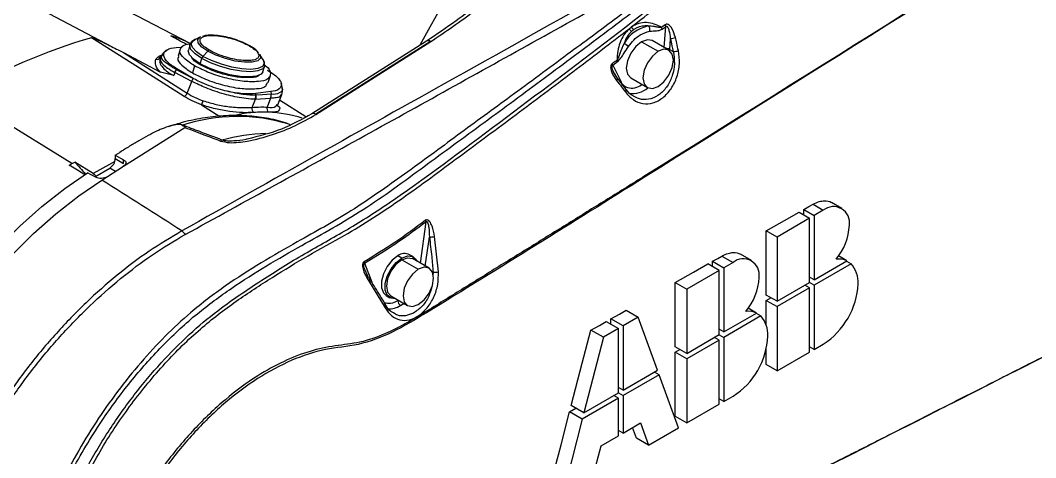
# Model space of a CAD drawing. Header units: millimetres. Extents: x 126 to 938, y 244 to 707.
# Drawn here: x 340.7 to 347.18, y 598.79 to 601.58 of the extents above; entities that cross this region are included whole.
import ezdxf

# ---------------------------------------------------------------- set-up
doc = ezdxf.new("R2010")
doc.units = ezdxf.units.MM

msp = doc.modelspace()

# ---------------------------------------------------------------- linework, layer by layer
at = {"color": 7, "linetype": 'Continuous', "lineweight": 25}
for p, q in [((343.2493, 601.4198), (343.7643, 602.3549)), ((340.0933, 602.0359), (341.2787, 601.4094)), ((341.7804, 601.4287), (340.6929, 601.9959)), ((344.5821, 601.5237), (344.5968, 601.535)), ((344.6302, 601.5284), (344.612, 601.5179)), ((344.7921, 601.521), (344.8161, 601.5385)), ((344.8048, 601.4044), (344.8161, 601.5385)), ((341.6569, 601.4783), (341.6652, 601.473)), ((341.8469, 601.4713), (341.809, 601.4532)), ((344.8447, 601.4613), (344.8389, 601.3921)), ((341.6899, 601.403), (341.729, 601.4068)), ((341.7161, 601.3932), (341.7028, 601.3477)), ((341.7789, 601.421), (341.7691, 601.3876)), ((341.7782, 601.4179), (341.7789, 601.421)), ((343.2891, 601.445), (342.5563, 600.9803)), ((343.3141, 601.4426), (342.5813, 600.9778)), ((342.5831, 600.9767), (343.3159, 601.4415)), ((344.6613, 601.4407), (344.7674, 601.3795)), ((344.8361, 601.3863), (344.73, 601.4476)), ((344.8382, 601.385), (344.8389, 601.3921)), ((344.8389, 601.3921), (344.8636, 601.3783)), ((341.3538, 601.371), (341.7613, 601.112)), ((341.5886, 601.3372), (341.5869, 601.3266)), ((341.5879, 601.3391), (341.5873, 601.3377)), ((341.6045, 601.3638), (341.5879, 601.339)), ((341.6129, 601.3608), (341.5894, 601.3421)), ((341.6297, 601.3881), (341.6054, 601.3646)), ((341.6078, 601.3604), (341.6098, 601.3638)), ((341.8445, 601.3005), (341.8542, 601.3339)), ((341.8925, 601.3799), (341.8618, 601.3472)), ((342.246, 601.326), (342.2237, 601.3616)), ((341.6921, 601.2623), (341.6919, 601.2624)), ((341.6921, 601.2623), (341.6958, 601.2679)), ((341.8002, 601.2063), (341.6921, 601.2623)), ((341.8002, 601.2063), (341.6958, 601.2679)), ((341.8074, 601.2876), (341.7942, 601.2421)), ((342.2444, 601.2493), (342.2541, 601.2827)), ((342.2546, 601.2847), (342.2541, 601.2827)), ((344.477, 601.2908), (344.5082, 601.3136)), ((344.477, 601.2908), (344.5302, 601.1848)), ((341.6751, 601.2244), (341.5912, 601.2472)), ((341.6829, 601.2444), (341.6751, 601.2244)), ((341.7909, 601.1879), (341.683, 601.2443)), ((342.2789, 601.18), (342.2922, 601.2255)), ((344.5079, 601.2085), (344.4847, 601.2448)), ((344.5926, 601.2094), (344.6986, 601.1482)), ((341.7613, 601.112), (341.7909, 601.1879)), ((342.3685, 601.142), (342.3618, 601.174)), ((344.5253, 601.1639), (344.5255, 601.1634)), ((344.5302, 601.1848), (344.528, 601.1821)), ((341.0257, 600.6634), (340.3116, 601.1045)), ((342.1761, 601.0219), (342.1965, 601.0744)), ((342.1965, 601.0744), (342.1971, 601.0745)), ((342.1971, 601.0745), (342.2938, 601.0803)), ((342.2955, 601.1224), (342.1989, 601.1101)), ((342.1999, 601.0995), (342.1989, 601.1101)), ((342.2938, 601.0803), (342.272, 601.0242)), ((342.2955, 601.1224), (342.2972, 601.1054)), ((342.3396, 601.0382), (342.3651, 601.1039)), ((342.5192, 600.9618), (342.3514, 601.0685)), ((341.8516, 601.039), (341.97, 600.9648)), ((342.3378, 601.0358), (342.3397, 601.0385)), ((341.3554, 600.6468), (341.7453, 600.8941)), ((341.3024, 600.7167), (341.3315, 600.7352)), ((341.3024, 600.7167), (341.3554, 600.6882)), ((341.3024, 600.7167), (341.3024, 600.6957)), ((341.3024, 600.6957), (341.3554, 600.6651)), ((341.3554, 600.6651), (341.3554, 600.6882)), ((341.1614, 600.6007), (341.0435, 600.6735)), ((341.1721, 600.5797), (341.267, 600.6345)), ((341.2163, 600.5586), (341.3554, 600.6468)), ((341.3031, 600.6137), (341.267, 600.6345)), ((345.6963, 600.336), (345.6963, 600.3701)), ((345.6963, 600.3701), (345.7625, 600.3319)), ((345.7559, 600.404), (345.8216, 600.366)), ((345.8216, 600.366), (345.7625, 600.3319)), ((345.9391, 600.3777), (345.8733, 600.4157)), ((343.2852, 600.293), (343.2482, 600.0291)), ((345.7329, 600.3149), (345.526, 600.1954)), ((345.6665, 600.3532), (345.7329, 600.3149)), ((345.7329, 599.9053), (345.7329, 600.3149)), ((345.7625, 600.3319), (345.7625, 599.9223)), ((345.4578, 599.8252), (345.4578, 600.2348)), ((345.526, 600.1954), (345.4578, 600.2348)), ((343.2811, 600.01), (343.3071, 600.1951)), ((343.3646, 599.9736), (343.3401, 600.199)), ((345.526, 600.1954), (345.526, 599.7858)), ((343.1303, 600.0609), (343.1055, 600.0751)), ((343.1303, 600.0506), (343.2363, 599.9894)), ((343.2052, 600.0683), (343.1805, 600.0826)), ((343.3051, 599.9962), (343.199, 600.0575)), ((345.1148, 600.0062), (345.1148, 600.0403)), ((345.1148, 600.0403), (345.1861, 599.9992)), ((345.1745, 600.0741), (345.2452, 600.0333)), ((345.2452, 600.0333), (345.1861, 599.9992)), ((345.3628, 600.045), (345.292, 600.0858)), ((345.7625, 599.9223), (345.9723, 600.0435)), ((345.9723, 600.0435), (345.9188, 600.0744)), ((345.9694, 600.0418), (345.9989, 600.0247)), ((342.8925, 600.028), (342.9392, 599.9068)), ((342.9189, 599.9354), (342.8965, 599.9838)), ((343.3308, 599.9716), (343.3246, 599.9752)), ((343.3308, 599.9716), (343.3299, 599.9522)), ((345.1565, 599.9821), (344.9496, 599.8627)), ((345.1565, 599.9821), (345.085, 600.0234)), ((345.1565, 599.5726), (345.1565, 599.9821)), ((345.1861, 599.9992), (345.1861, 599.5896)), ((345.9989, 600.0247), (345.7625, 599.8882)), ((342.9189, 599.917), (343.0254, 599.7431)), ((344.8761, 599.4956), (344.8761, 599.9052)), ((344.8761, 599.9052), (344.9496, 599.8627)), ((345.526, 599.7858), (345.7329, 599.9053)), ((345.7625, 599.9223), (345.7329, 599.9394)), ((345.7625, 599.8882), (345.7329, 599.9053)), ((344.9496, 599.8627), (344.9496, 599.4531)), ((345.7329, 599.8711), (345.526, 599.7517)), ((345.7329, 599.8711), (345.7033, 599.8882)), ((345.7329, 599.4616), (345.7329, 599.8711)), ((345.7625, 599.8882), (345.7625, 599.4786)), ((343.0305, 599.8228), (343.0553, 599.8085)), ((343.0615, 599.8193), (343.1676, 599.7581)), ((343.1232, 599.7587), (343.1435, 599.772)), ((345.526, 599.7858), (345.4578, 599.8252)), ((345.4578, 599.7911), (345.4876, 599.808)), ((345.4578, 599.6312), (345.4578, 599.7911)), ((345.4578, 599.7911), (345.526, 599.7517)), ((344.5625, 599.7278), (344.6393, 599.6835)), ((345.1861, 599.5896), (345.3959, 599.7107)), ((345.3959, 599.7107), (345.3424, 599.7416)), ((345.393, 599.7091), (345.4226, 599.692)), ((345.526, 599.7517), (345.526, 599.3421)), ((344.4356, 599.6561), (344.5137, 599.611)), ((344.4654, 599.6388), (344.4654, 599.673)), ((344.5432, 599.6281), (344.4654, 599.673)), ((344.6393, 599.6835), (344.5432, 599.6281)), ((344.7634, 599.3456), (344.6393, 599.6835)), ((345.4226, 599.692), (345.1861, 599.5555)), ((344.4176, 599.5556), (344.3385, 599.6013)), ((344.5137, 599.611), (344.4176, 599.5556)), ((344.5137, 599.2014), (344.5137, 599.611)), ((344.5432, 599.6281), (344.5432, 599.2185)), ((345.1861, 599.5896), (345.1565, 599.6067)), ((344.4176, 599.5556), (344.2935, 599.0743)), ((344.9496, 599.4531), (345.1565, 599.5726)), ((345.1565, 599.5384), (344.9496, 599.419)), ((345.1565, 599.5384), (345.127, 599.5555)), ((345.1565, 599.5725), (345.1861, 599.5555)), ((345.1565, 599.1288), (345.1565, 599.5384)), ((345.1861, 599.5555), (345.1861, 599.1459)), ((345.7625, 599.4786), (345.8216, 599.5128)), ((344.9496, 599.4531), (344.8761, 599.4956)), ((344.8761, 599.4614), (344.9059, 599.4783)), ((344.8761, 599.0519), (344.8761, 599.4614)), ((344.9496, 599.419), (344.8761, 599.4614)), ((345.4578, 599.3815), (345.4578, 599.4863)), ((345.526, 599.3421), (345.7329, 599.4616)), ((345.7625, 599.4786), (345.7329, 599.4957)), ((344.9496, 599.419), (344.9496, 599.0094)), ((344.5432, 599.2185), (344.7634, 599.3456)), ((344.7738, 599.3175), (344.5432, 599.1844)), ((344.7738, 599.3175), (344.7442, 599.3345)), ((344.8979, 598.9795), (344.7738, 599.3175)), ((345.526, 599.3421), (345.4578, 599.3815)), ((344.2935, 599.0743), (344.5137, 599.2014)), ((344.5432, 599.2185), (344.5137, 599.2356)), ((344.5137, 599.2014), (344.5432, 599.1844)), ((344.5137, 599.1673), (344.2831, 599.0342)), ((344.5137, 599.1673), (344.4841, 599.1844)), ((344.5137, 598.9284), (344.5137, 599.1673)), ((344.5432, 599.1844), (344.5432, 598.9454)), ((344.9496, 599.0094), (345.1565, 599.1288)), ((345.1861, 599.1459), (345.1565, 599.163)), ((345.1861, 599.1459), (345.2452, 599.18)), ((344.2025, 599.0808), (344.2428, 599.1036)), ((344.2831, 599.0342), (344.2025, 599.0808)), ((344.2935, 599.0743), (344.2129, 599.1208)), ((344.2831, 599.0342), (344.159, 598.553)), ((344.5432, 598.9454), (344.6541, 599.0094)), ((344.6541, 599.0094), (344.7058, 598.8686)), ((344.8761, 599.0519), (344.9496, 599.0094)), ((344.4028, 598.8644), (344.5137, 598.9284)), ((344.5432, 598.9454), (344.5137, 598.9625)), ((344.6297, 598.9125), (344.6045, 598.9808)), ((344.7058, 598.8686), (344.8979, 598.9795)), ((344.3511, 598.6639), (344.4028, 598.8644)), ((344.7058, 598.8686), (344.6297, 598.9125))]:
    msp.add_line(p, q, dxfattribs=at)
at = {"color": 7, "linetype": 'Continuous', "lineweight": 25, "flags": 128}
for points in [[(344.8128, 601.5489), (344.7993, 601.539), (344.7888, 601.5313)], [(341.741, 601.0914), (341.4108, 601.3012), (341.1514, 601.4661)], [(341.8925, 601.3799), (341.8536, 601.4069), (341.8319, 601.4328), (341.8296, 601.4549), (341.8467, 601.4712), (341.8469, 601.4713)], [(341.8542, 601.3339), (341.8115, 601.3631), (341.7854, 601.3914), (341.778, 601.4164), (341.7782, 601.4179)], [(341.8618, 601.3472), (341.8201, 601.3757), (341.7946, 601.4033), (341.7874, 601.4278), (341.799, 601.4472), (341.809, 601.4532)], [(344.6613, 601.4407), (344.6241, 601.4107), (344.5925, 601.3682), (344.5715, 601.3196), (344.5641, 601.2723), (344.5715, 601.2336), (344.5925, 601.2094), (344.5926, 601.2094)], [(344.73, 601.4476), (344.6985, 601.4537), (344.6613, 601.4407)], [(344.7674, 601.155), (344.8046, 601.185), (344.8361, 601.2275), (344.8572, 601.2761), (344.8646, 601.3234), (344.8572, 601.3621), (344.8361, 601.3863), (344.8046, 601.3924), (344.7674, 601.3795)], [(341.3538, 601.371), (341.4868, 601.3017), (341.5912, 601.2472)], [(341.8445, 601.3005), (341.8018, 601.3297), (341.7756, 601.3579), (341.7682, 601.383), (341.7691, 601.3876)], [(342.2541, 601.2827), (342.2431, 601.2674), (342.2128, 601.2544), (342.1666, 601.2493), (342.1083, 601.2525), (342.0425, 601.2637), (341.9746, 601.2821), (341.9101, 601.3061), (341.8542, 601.3339)], [(342.246, 601.326), (342.2531, 601.3017), (342.2415, 601.2823), (342.2119, 601.2696), (342.1668, 601.2646), (342.1099, 601.2677), (342.0456, 601.2787), (341.9793, 601.2966), (341.9164, 601.3201), (341.8618, 601.3472)], [(342.2237, 601.3616), (342.2262, 601.3573), (342.2285, 601.3351), (342.2114, 601.3188), (342.1764, 601.31), (342.127, 601.3094), (342.068, 601.3173), (342.0051, 601.3328), (341.9447, 601.3543), (341.8925, 601.3799)], [(344.7674, 601.3795), (344.7302, 601.3495), (344.6986, 601.3069), (344.6775, 601.2583), (344.6701, 601.2111), (344.6775, 601.1724), (344.6986, 601.1482), (344.7302, 601.142), (344.7674, 601.155)], [(341.8484, 601.2921), (341.8472, 601.2921), (341.8461, 601.2925), (341.8452, 601.2932), (341.8446, 601.2942), (341.8441, 601.2955), (341.844, 601.297), (341.8441, 601.2987), (341.8445, 601.3005)], [(342.2444, 601.2493), (342.2334, 601.234), (342.2031, 601.221), (342.1569, 601.2159), (342.0986, 601.2191), (342.0328, 601.2303), (341.9649, 601.2487), (341.9004, 601.2727), (341.8445, 601.3005)], [(342.2963, 601.1053), (342.2423, 601.1021), (342.1999, 601.0995)], [(341.1075, 600.5917), (341.0601, 600.621), (341.0083, 600.653)], [(341.2989, 600.676), (341.266, 600.6586), (341.1614, 600.6007)], [(341.3532, 600.6495), (341.3527, 600.6479), (341.3516, 600.6444)], [(339.4885, 597.942), (339.4952, 597.9941), (339.5263, 598.178), (339.5693, 598.3652), (339.6241, 598.5544), (339.6902, 598.7443), (339.767, 598.9334), (339.8542, 599.1205), (339.9511, 599.3042), (340.0569, 599.4832), (340.1709, 599.6562), (340.2924, 599.8221), (340.4204, 599.9795), (340.554, 600.1275), (340.6924, 600.2649), (340.8344, 600.3908), (340.9792, 600.5043), (341.1256, 600.6046)], [(339.5556, 597.6316), (339.5617, 597.7632), (339.5807, 597.9429), (339.6119, 598.1272), (339.6551, 598.3149), (339.7101, 598.5045), (339.7763, 598.6947), (339.8534, 598.8842), (339.9409, 599.0717), (340.038, 599.2557), (340.1441, 599.435), (340.2584, 599.6084), (340.3802, 599.7745), (340.5085, 599.9322), (340.6425, 600.0804), (340.7812, 600.218), (340.9235, 600.344), (341.0686, 600.4577), (341.2153, 600.558)], [(341.1786, 600.5761), (341.1489, 600.5921), (341.1256, 600.6046)], [(345.6963, 600.3701), (345.7297, 600.3891), (345.7559, 600.404)], [(345.4578, 600.2348), (345.5747, 600.3011), (345.6665, 600.3532)], [(343.1055, 600.0751), (343.0692, 600.0468), (343.0373, 600.0071), (343.0136, 599.9609), (343.0011, 599.9136), (343.0011, 599.8711), (343.0136, 599.8384), (343.0305, 599.8228)], [(343.0917, 599.802), (343.0621, 599.8052), (343.0384, 599.8241), (343.0258, 599.8568), (343.0258, 599.8993), (343.0384, 599.9466), (343.0621, 599.9928), (343.094, 600.0325), (343.1303, 600.0609)], [(343.1303, 600.0506), (343.093, 600.0206), (343.0615, 599.9781), (343.0404, 599.9295), (343.033, 599.8822), (343.0404, 599.8436), (343.0615, 599.8193), (343.0615, 599.8193)], [(343.1303, 600.0609), (343.1665, 600.0744), (343.1984, 600.0716), (343.2221, 600.0526), (343.229, 600.0401)], [(343.1303, 600.0506), (343.1675, 600.0636), (343.199, 600.0575)], [(345.1148, 600.0403), (345.1483, 600.0593), (345.1745, 600.0741)], [(343.2363, 599.9894), (343.1991, 599.9594), (343.1676, 599.9168), (343.1465, 599.8683), (343.1391, 599.821), (343.1465, 599.7823), (343.1676, 599.7581), (343.1991, 599.7519), (343.2363, 599.7649)], [(343.2363, 599.7649), (343.2735, 599.7949), (343.3051, 599.8374), (343.3261, 599.886), (343.3335, 599.9333), (343.3261, 599.972), (343.3051, 599.9962), (343.2735, 600.0023), (343.2363, 599.9894)], [(344.8761, 599.9052), (344.9931, 599.9714), (345.085, 600.0234)], [(342.9189, 599.9354), (342.9212, 599.9344), (342.923, 599.9329), (342.924, 599.931), (342.9244, 599.9286), (342.924, 599.926), (342.9229, 599.9231), (342.9212, 599.9201), (342.9189, 599.917)], [(343.0301, 599.7595), (343.0306, 599.7582), (343.0307, 599.7581)], [(344.4654, 599.673), (344.5198, 599.7037), (344.5625, 599.7278)], [(344.3385, 599.6013), (344.3928, 599.632), (344.4356, 599.6561)], [(344.2129, 599.1208), (344.2832, 599.3899), (344.3385, 599.6013)], [(344.0769, 598.6004), (344.1472, 598.8694), (344.2025, 599.0808)]]:
    msp.add_lwpolyline(points, dxfattribs=at)
at = {"color": 7, "linetype": 'Continuous', "lineweight": 25}
for centre, radius, start, end in [((344.7569, 601.3056), 0.2417, 102.93448, 149.14171), ((344.6225, 601.5489), 0.0476, 212.01726, 240.23772), ((344.6364, 601.5548), 0.0443, 206.49727, 236.52997), ((344.6853, 601.5173), 0.0296, 342.54406, 53.78109), ((344.7591, 601.5162), 0.0333, 8.32555, 27.03344), ((344.7831, 601.5337), 0.0333, 8.31994, 27.06081), ((342.1679, 597.9494), 3.6607, 106.1219, 120.47067), ((341.4659, 600.8249), 0.6807, 62.49069, 73.70871), ((344.8425, 601.5504), 0.0891, 271.43673, 292.81954), ((342.159, 601.4073), 0.00724, 23.23845, 98.48909), ((343.2996, 601.4234), 0.0241, 52.93578, 115.88819), ((343.2872, 601.396), 0.0538, 57.68361, 59.91339), ((344.4633, 601.2813), 0.1715, 48.30366, 59.85976), ((344.8193, 601.3541), 0.0428, 62.66723, 91.95486), ((341.5677, 601.351), 0.0235, 254.03129, 337.77514), ((341.8865, 601.3243), 0.0336, 137.12719, 163.43771), ((341.9068, 601.3678), 0.0187, 100.85605, 140.02055), ((344.8664, 601.4565), 0.0782, 267.99192, 292.55995), ((341.7628, 601.2154), 0.085, 146.44302, 160.03595), ((344.4441, 601.2861), 0.0332, 8.2622, 26.82255), ((344.4755, 601.3089), 0.0331, 8.22173, 26.88536), ((344.4921, 601.2056), 0.0157, 310.53114, 17.0009), ((344.5466, 601.1331), 0.0171, 312.3575, 12.10035), ((344.6067, 601.2535), 0.1423, 260.43522, 311.49612), ((341.7281, 601.1245), 0.0355, 291.30759, 339.40869), ((342.1364, 601.094), 0.0632, 342.00135, 5.04137), ((342.2334, 601.099), 0.0633, 342.7347, 5.68754), ((341.7948, 601.0817), 0.0711, 323.08897, 345.43719), ((342.2039, 601.0125), 0.0293, 161.48251, 232.7349), ((342.298, 601.0137), 0.028, 158.01235, 232.25924), ((342.081, 599.83), 1.1338, 73.01926, 107.96289), ((342.2476, 600.1535), 0.8376, 72.74592, 103.14807), ((342.2549, 600.1094), 0.8825, 88.31692, 94.47254), ((342.5668, 600.9587), 0.024, 52.79557, 116.52502), ((342.5539, 600.9305), 0.0547, 57.72299, 59.91624), ((341.9997, 600.7841), 0.034, 118.9336, 137.30096), ((342.3166, 599.5121), 1.3438, 92.24772, 104.36476), ((341.2256, 600.6992), 0.0768, 302.60805, 357.3915), ((342.2068, 601.6552), 1.5221, 220.16219, 224.06702), ((319.9455, 566.3273), 40.3007, 57.28255, 58.14453), ((345.8865, 600.2865), 0.1027, 350.78591, 129.20275), ((343.2539, 600.2886), 0.0317, 7.85428, 24.55921), ((345.6267, 600.2868), 0.3615, 319.87865, 357.33854), ((343.3132, 600.2848), 0.0899, 266.09321, 287.4236), ((342.8614, 600.0277), 0.0311, 0.61888, 18.61149), ((343.149, 600.0185), 0.0714, 63.814, 127.49727), ((345.3101, 599.9537), 0.1027, 350.78714, 129.20152), ((345.9204, 599.9333), 0.1218, 64.77773, 98.12995), ((343.3435, 600.0429), 0.0724, 259.94107, 286.96609), ((345.8689, 599.908), 0.1747, 356.30022, 41.9115), ((345.0504, 599.9541), 0.3615, 319.87721, 357.33998), ((345.5619, 599.9186), 0.4818, 302.60654, 357.39379), ((343.1439, 599.7911), 0.0384, 182.60818, 237.39227), ((343.0138, 599.7556), 0.0171, 313.06105, 8.26424), ((343.0503, 599.8719), 0.1346, 266.89396, 302.78697), ((345.344, 599.6004), 0.1219, 64.79498, 98.11269), ((345.2925, 599.5753), 0.1748, 356.30002, 41.90886), ((344.9856, 599.5859), 0.4818, 302.6063, 357.39359)]:
    msp.add_arc(centre, radius, start, end, dxfattribs=at)
for points, knots in [([(347.9791, 602.6463), (346.8813, 601.9574), (345.7051, 601.2191), (344.4461, 600.4381), (344.2096, 600.2915), (343.973, 600.145), (343.7363, 599.9985), (343.4991, 599.8527), (343.2663, 599.7064), (343.0583, 599.5867), (342.8685, 599.5194), (342.7036, 599.5039), (342.5396, 599.4696), (342.3732, 599.4039), (342.1906, 599.3023), (341.9965, 599.1584), (341.8001, 598.9699), (341.6166, 598.7526), (341.5134, 598.5904), (341.4612, 598.5083)], [0, 0, 0, 0, 0.498608, 0.534283, 0.569965, 0.605654, 0.64135, 0.677054, 0.712772, 0.747153, 0.769195, 0.78955, 0.810673, 0.833452, 0.858066, 0.890911, 0.926086, 0.962595, 1, 1, 1, 1]), ([(347.9792, 602.6435), (346.8799, 601.9545), (345.3177, 600.9753), (343.684, 599.9524), (343.0794, 599.5852), (342.8604, 599.5018), (342.6375, 599.485), (342.4193, 599.4122), (342.2055, 599.2962), (341.9985, 599.1407), (341.805, 598.9529), (341.6244, 598.7371), (341.523, 598.5762), (341.4717, 598.4949)], [0, 0, 0, 0, 0.499417, 0.709662, 0.74202, 0.77164, 0.798727, 0.827516, 0.859408, 0.892006, 0.926865, 0.963017, 1, 1, 1, 1]), ([(345.6568, 602.4314), (344.9231, 602.0215), (343.9011, 601.4506), (342.5906, 600.7195), (342.0154, 600.3959), (341.7279, 600.2341)], [0, 0, 0, 0, 0.560114, 0.78017, 1, 1, 1, 1]), ([(343.3159, 601.4415), (343.4105, 601.5052), (343.5942, 601.629), (343.8351, 601.846), (344.041, 602.0756), (344.1398, 602.2493), (344.1879, 602.3338)], [0, 0, 0, 0, 0.270697, 0.526142, 0.769352, 1, 1, 1, 1]), ([(344.0971, 602.2308), (344.0715, 602.1895), (344.0247, 602.114), (343.9518, 602.0184), (343.8867, 601.9413), (343.8183, 601.8678), (343.7329, 601.7835), (343.618, 601.6818), (343.469, 601.564), (343.3531, 601.4873), (343.2896, 601.4453)], [0, 0, 0, 0, 0.128096, 0.234401, 0.316782, 0.394423, 0.499256, 0.633351, 0.799117, 1, 1, 1, 1]), ([(345.1844, 602.1114), (345.0775, 602.029), (344.8527, 601.8558), (344.5199, 601.6053), (344.1745, 601.3484), (343.8346, 601.0978), (343.4874, 600.8442), (343.1502, 600.5966), (342.8157, 600.3586), (342.5013, 600.1862), (342.2311, 600.032), (342.0015, 599.8843), (341.7955, 599.7286), (341.617, 599.562), (341.4614, 599.394), (341.3139, 599.211), (341.177, 599.0153), (341.052, 598.8098), (340.9408, 598.5971), (340.8447, 598.3801), (340.7648, 598.161), (340.7017, 597.9424), (340.6568, 597.727), (340.6301, 597.5175), (340.6226, 597.3167), (340.6336, 597.1271), (340.6634, 596.9508), (340.7114, 596.7894), (340.7777, 596.645), (340.8611, 596.5196), (340.961, 596.4151), (341.0759, 596.3329), (341.2044, 596.2746), (341.3451, 596.2402), (341.4958, 596.2324), (341.623, 596.2422), (341.6974, 596.262), (341.7204, 596.2681)], [0, 0, 0, 0, 0.04659, 0.097949, 0.143742, 0.195198, 0.243679, 0.29212, 0.339654, 0.385153, 0.415758, 0.447037, 0.479331, 0.504731, 0.531198, 0.558287, 0.585816, 0.613557, 0.641265, 0.668577, 0.695441, 0.721679, 0.747031, 0.771324, 0.794484, 0.816266, 0.836769, 0.856069, 0.874217, 0.891392, 0.907837, 0.923838, 0.939837, 0.956275, 0.973477, 0.991785, 1, 1, 1, 1]), ([(341.7479, 600.2113), (342.1303, 600.4211), (342.8953, 600.8408), (344.0391, 601.4773), (344.8027, 601.9), (345.1844, 602.1114)], [0, 0, 0, 0, 0.333204, 0.666683, 1, 1, 1, 1]), ([(341.1101, 596.3883), (341.0741, 596.4067), (340.9715, 596.4591), (340.8413, 596.6119), (340.7287, 596.8293), (340.6636, 597.0918), (340.6454, 597.3868), (340.6746, 597.7079), (340.7498, 598.0438), (340.8689, 598.3855), (341.0274, 598.721), (341.2107, 599.0237), (341.4067, 599.2876), (341.6069, 599.5114), (341.8182, 599.7071), (342.0416, 599.8695), (342.2655, 600.0128), (342.5485, 600.174), (342.8952, 600.3654), (343.2716, 600.6448), (343.6564, 600.9251), (344.041, 601.209), (344.4255, 601.4954), (344.8099, 601.7854), (345.0642, 601.9825), (345.1917, 602.0813)], [0, 0, 0, 0, 0.015151, 0.043239, 0.07368, 0.107159, 0.144381, 0.184781, 0.228419, 0.27393, 0.321059, 0.368177, 0.407242, 0.444936, 0.481352, 0.515661, 0.549011, 0.581618, 0.638568, 0.69824, 0.75821, 0.818307, 0.878586, 0.939125, 1, 1, 1, 1]), ([(341.0154, 598.5139), (341.0558, 598.5966), (341.1366, 598.7619), (341.2816, 598.9955), (341.4404, 599.216), (341.6119, 599.4162), (341.7907, 599.5933), (342.0029, 599.766), (342.2498, 599.9295), (342.5236, 600.0998), (342.806, 600.2517), (343.2352, 600.5334), (343.7983, 600.9622), (344.521, 601.497), (344.9871, 601.875), (345.2205, 602.0642)], [0, 0, 0, 0, 0.0495683, 0.0990965, 0.1478825, 0.1958557, 0.2409606, 0.2832985, 0.3430113, 0.4003575, 0.456974, 0.5156638, 0.6766964, 0.8381689, 1, 1, 1, 1]), ([(344.5968, 601.535), (344.7045, 601.6192), (344.9201, 601.7875), (345.1307, 601.962), (345.2361, 602.0493)], [0, 0, 0, 0, 0.49969, 1, 1, 1, 1]), ([(341.0519, 598.5416), (341.1045, 598.6446), (341.209, 598.8492), (341.4014, 599.1324), (341.6117, 599.3881), (341.8355, 599.6082), (342.0687, 599.7864), (342.3018, 599.9371), (342.5307, 600.0778), (342.8161, 600.2295), (343.1388, 600.44), (343.497, 600.7082), (343.8612, 600.976), (344.2232, 601.2475), (344.4624, 601.4316), (344.5821, 601.5237)], [0, 0, 0, 0, 0.073992, 0.147107, 0.218885, 0.285824, 0.347749, 0.406593, 0.463601, 0.519844, 0.613616, 0.710058, 0.806595, 0.903232, 1, 1, 1, 1]), ([(344.5821, 601.5237), (344.57, 601.5111), (344.5452, 601.4852), (344.5223, 601.4351), (344.5079, 601.3807), (344.506, 601.3429), (344.505, 601.3238)], [0, 0, 0, 0, 0.236995, 0.484729, 0.741116, 1, 1, 1, 1]), ([(344.7888, 601.5313), (344.7737, 601.5395), (344.7439, 601.5559), (344.6933, 601.5648), (344.6417, 601.5601), (344.6118, 601.5435), (344.5968, 601.535)], [0, 0, 0, 0, 0.251797, 0.500033, 0.747627, 1, 1, 1, 1]), ([(344.7028, 601.5412), (344.6898, 601.5414), (344.6648, 601.5419), (344.6415, 601.5328), (344.6302, 601.5284)], [0, 0, 0, 0, 0.518027, 1, 1, 1, 1]), ([(344.7888, 601.5313), (344.7807, 601.5316), (344.7655, 601.5322), (344.7373, 601.5393), (344.7165, 601.5404), (344.7028, 601.5412)], [0, 0, 0, 0, 0.278456, 0.526422, 1, 1, 1, 1]), ([(344.7135, 601.5084), (344.7278, 601.5091), (344.7478, 601.5102), (344.7749, 601.5122), (344.7861, 601.5179), (344.7921, 601.521)], [0, 0, 0, 0, 0.535334, 0.752254, 1, 1, 1, 1]), ([(344.877, 601.4683), (344.8713, 601.4876), (344.8627, 601.5162), (344.8423, 601.5445), (344.8276, 601.5525), (344.8185, 601.5522), (344.8147, 601.55), (344.8128, 601.5489)], [0, 0, 0, 0, 0.523804, 0.771996, 0.887013, 0.942689, 1, 1, 1, 1]), ([(344.8161, 601.5385), (344.8165, 601.5389), (344.8173, 601.5397), (344.8188, 601.5403), (344.8203, 601.5404), (344.8225, 601.5399), (344.8253, 601.5376), (344.8313, 601.529), (344.8396, 601.5032), (344.8426, 601.4785), (344.8447, 601.4613)], [0, 0, 0, 0, 0.019289, 0.036318, 0.052523, 0.069529, 0.111236, 0.168562, 0.419957, 1, 1, 1, 1]), ([(341.1514, 601.4661), (341.1516, 601.4661), (341.1518, 601.4662), (341.1525, 601.4662), (341.1542, 601.466), (341.1623, 601.4639), (341.1753, 601.4585), (341.191, 601.4516), (341.205, 601.4452), (341.2338, 601.4317), (341.2584, 601.4195), (341.2787, 601.4094)], [0, 0, 0, 0, 0.002667, 0.005925, 0.014365, 0.039379, 0.184695, 0.315731, 0.409341, 0.514157, 1, 1, 1, 1]), ([(341.7568, 601.4235), (341.739, 601.4329), (341.7121, 601.4471), (341.6818, 601.4641), (341.6632, 601.4735), (341.6587, 601.477), (341.6563, 601.4782), (341.6567, 601.4784), (341.6568, 601.4784), (341.6569, 601.4783)], [0, 0, 0, 0, 0.521579, 0.782353, 0.955027, 0.990945, 0.996403, 0.997291, 1, 1, 1, 1]), ([(341.8298, 601.4593), (341.8254, 601.4585), (341.8113, 601.4561), (341.7922, 601.4441), (341.778, 601.4271), (341.7787, 601.4172), (341.7788, 601.4156)], [0, 0, 0, 0, 0.1837846, 0.5903632, 0.9358109, 1, 1, 1, 1]), ([(341.9033, 601.3862), (341.892, 601.3934), (341.8704, 601.4071), (341.8465, 601.4293), (341.841, 601.4574), (341.863, 601.4755), (341.8977, 601.4811), (341.9444, 601.481), (341.997, 601.4732), (342.0547, 601.4588), (342.109, 601.44), (342.1436, 601.422), (342.1579, 601.4144)], [0, 0, 0, 0, 0.0943678, 0.1792191, 0.2231177, 0.2735406, 0.3553525, 0.4691975, 0.5993009, 0.7266809, 0.88638, 1, 1, 1, 1]), ([(342.1566, 601.416), (342.1511, 601.4193), (342.1299, 601.432), (342.089, 601.448), (342.0358, 601.4652), (341.982, 601.4772), (341.9316, 601.4827), (341.89, 601.4839), (341.8672, 601.4771), (341.8587, 601.4746)], [0, 0, 0, 0, 0.062434, 0.238746, 0.422884, 0.603819, 0.770467, 0.914581, 1, 1, 1, 1]), ([(344.5988, 601.5076), (344.5883, 601.4965), (344.5667, 601.4738), (344.5552, 601.4446), (344.5494, 601.4296)], [0, 0, 0, 0, 0.487359, 1, 1, 1, 1]), ([(344.5773, 601.4093), (344.5884, 601.4236), (344.61, 601.4516), (344.654, 601.4903), (344.6921, 601.5019), (344.7135, 601.5084)], [0, 0, 0, 0, 0.3153902, 0.6157029, 1, 1, 1, 1]), ([(344.612, 601.5179), (344.6095, 601.5161), (344.6049, 601.5128), (344.6007, 601.5092), (344.5988, 601.5076)], [0, 0, 0, 0, 0.557867, 1, 1, 1, 1]), ([(344.8447, 601.4613), (344.8485, 601.4458), (344.8551, 601.4182), (344.861, 601.3905), (344.8636, 601.3783)], [0, 0, 0, 0, 0.561127, 1, 1, 1, 1]), ([(344.8964, 601.3842), (344.893, 601.3999), (344.8868, 601.428), (344.88, 601.4559), (344.877, 601.4683)], [0, 0, 0, 0, 0.558708, 1, 1, 1, 1]), ([(341.2787, 601.4094), (341.2928, 601.4023), (341.3179, 601.3896), (341.3429, 601.3767), (341.3538, 601.371)], [0, 0, 0, 0, 0.5620333, 1, 1, 1, 1]), ([(341.6958, 601.2679), (341.6754, 601.2808), (341.6462, 601.2994), (341.6188, 601.3308), (341.6059, 601.3608), (341.6355, 601.3989), (341.669, 601.4014), (341.6899, 601.403)], [0, 0, 0, 0, 0.320159, 0.459338, 0.562221, 0.72699, 1, 1, 1, 1]), ([(341.8074, 601.2876), (341.785, 601.3018), (341.7485, 601.3249), (341.7051, 601.3748), (341.7313, 601.4216), (341.7595, 601.4248), (341.7745, 601.4266)], [0, 0, 0, 0, 0.381408, 0.621105, 0.797881, 1, 1, 1, 1]), ([(342.1579, 601.4144), (342.1693, 601.4072), (342.1908, 601.3936), (342.2148, 601.3713), (342.2203, 601.3432), (342.1982, 601.3252), (342.1635, 601.3195), (342.1168, 601.3197), (342.0643, 601.3275), (342.0065, 601.3419), (341.9522, 601.3606), (341.9177, 601.3787), (341.9033, 601.3862)], [0, 0, 0, 0, 0.094369, 0.179229, 0.223114, 0.273537, 0.355352, 0.469196, 0.599296, 0.726677, 0.88638, 1, 1, 1, 1]), ([(342.2171, 601.3694), (342.2157, 601.3715), (342.2071, 601.3846), (342.187, 601.399), (342.1684, 601.4094), (342.1613, 601.4133)], [0, 0, 0, 0, 0.105102, 0.656462, 1, 1, 1, 1]), ([(344.5494, 601.4296), (344.5399, 601.4087), (344.5265, 601.3794), (344.5146, 601.343), (344.5077, 601.3293), (344.505, 601.3238)], [0, 0, 0, 0, 0.598961, 0.840888, 1, 1, 1, 1]), ([(344.5082, 601.3136), (344.5157, 601.3214), (344.5309, 601.3372), (344.5516, 601.3709), (344.5676, 601.3947), (344.5773, 601.4093)], [0, 0, 0, 0, 0.272061, 0.554866, 1, 1, 1, 1]), ([(341.5912, 601.2472), (341.5776, 601.2607), (341.5544, 601.2837), (341.5592, 601.3153), (341.5612, 601.3284)], [0, 0, 0, 0, 0.584892, 1, 1, 1, 1]), ([(341.5612, 601.3284), (341.5697, 601.3383), (341.582, 601.3527), (341.6001, 601.3553), (341.6056, 601.3561)], [0, 0, 0, 0, 0.693134, 1, 1, 1, 1]), ([(341.5869, 601.3266), (341.586, 601.3228), (341.5826, 601.3081), (341.5998, 601.2805), (341.6301, 601.2498), (341.659, 601.2335), (341.6751, 601.2244)], [0, 0, 0, 0, 0.079372, 0.311098, 0.616564, 1, 1, 1, 1]), ([(341.5892, 601.3389), (341.5883, 601.3334), (341.5858, 601.3182), (341.6076, 601.2952), (341.6386, 601.2695), (341.6668, 601.2535), (341.6829, 601.2444)], [0, 0, 0, 0, 0.115276, 0.314893, 0.610817, 1, 1, 1, 1]), ([(341.6919, 601.2624), (341.671, 601.2748), (341.6378, 601.2944), (341.5886, 601.336), (341.6035, 601.3549), (341.6078, 601.3604)], [0, 0, 0, 0, 0.546798, 0.868136, 1, 1, 1, 1]), ([(341.7077, 601.3462), (341.7053, 601.3425), (341.6932, 601.3236), (341.7384, 601.2783), (341.773, 601.2558), (341.7942, 601.2421)], [0, 0, 0, 0, 0.086075, 0.438796, 1, 1, 1, 1]), ([(341.8484, 601.2921), (341.8289, 601.3021), (341.8054, 601.3141), (341.793, 601.3362), (341.7909, 601.34)], [0, 0, 0, 0, 0.829916, 1, 1, 1, 1]), ([(342.2532, 601.2864), (342.2543, 601.2926), (342.257, 601.3075), (342.2481, 601.3251), (342.2398, 601.3337), (342.2374, 601.3361)], [0, 0, 0, 0, 0.339549, 0.815382, 1, 1, 1, 1]), ([(344.5581, 601.1205), (344.5738, 601.1026), (344.604, 601.0682), (344.6685, 601.0417), (344.7375, 601.0467), (344.8014, 601.0821), (344.854, 601.1407), (344.89, 601.2157), (344.9074, 601.2999), (344.9001, 601.3562), (344.8964, 601.3842)], [0, 0, 0, 0, 0.117511, 0.225471, 0.333179, 0.450326, 0.580027, 0.718784, 0.860434, 1, 1, 1, 1]), ([(344.8636, 601.3783), (344.8676, 601.3522), (344.8753, 601.3013), (344.8607, 601.225), (344.8293, 601.1577), (344.782, 601.1046), (344.7243, 601.0732), (344.662, 601.0677), (344.6271, 601.0852), (344.6103, 601.0937)], [0, 0, 0, 0, 0.1642752, 0.3210999, 0.4793458, 0.6258809, 0.7592388, 0.8835288, 1, 1, 1, 1]), ([(341.683, 601.2443), (341.6844, 601.2478), (341.6869, 601.2541), (341.6905, 601.2598), (341.6921, 601.2623)], [0, 0, 0, 0, 0.559036, 1, 1, 1, 1]), ([(342.2537, 601.2923), (342.2582, 601.2893), (342.2766, 601.2766), (342.3032, 601.243), (342.2729, 601.1924), (342.205, 601.1846), (342.1184, 601.1854), (342.0127, 601.206), (341.9056, 601.238), (341.8391, 601.2716), (341.8074, 601.2876)], [0, 0, 0, 0, 0.027788, 0.114665, 0.178731, 0.282633, 0.436581, 0.624356, 0.821085, 1, 1, 1, 1]), ([(342.2191, 601.2282), (342.2186, 601.2273), (342.2106, 601.2123), (342.161, 601.2128), (342.0969, 601.2102), (342.0104, 601.2277), (341.9251, 601.2532), (341.8724, 601.2799), (341.8484, 601.2921)], [0, 0, 0, 0, 0.0077746, 0.130014, 0.3082863, 0.5444422, 0.7923294, 1, 1, 1, 1]), ([(344.4738, 601.301), (344.472, 601.2994), (344.4684, 601.2961), (344.4653, 601.289), (344.464, 601.2813), (344.4642, 601.2656), (344.474, 601.234), (344.4911, 601.2096), (344.5023, 601.1936)], [0, 0, 0, 0, 0.059232, 0.122282, 0.18832, 0.255186, 0.514123, 1, 1, 1, 1]), ([(344.4942, 601.2292), (344.4894, 601.237), (344.4807, 601.2513), (344.474, 601.2691), (344.4725, 601.2803), (344.4727, 601.2845), (344.4736, 601.2872), (344.4744, 601.2888), (344.4756, 601.2901), (344.4765, 601.2906), (344.477, 601.2908)], [0, 0, 0, 0, 0.402903, 0.740653, 0.828586, 0.897935, 0.926685, 0.952464, 0.976361, 1, 1, 1, 1]), ([(344.505, 601.3238), (344.4992, 601.3196), (344.4888, 601.312), (344.4783, 601.3044), (344.4738, 601.301)], [0, 0, 0, 0, 0.559959, 1, 1, 1, 1]), ([(341.683, 601.2443), (341.683, 601.2444), (341.6829, 601.2444), (341.6829, 601.2444), (341.6829, 601.2444)], [0, 0, 0, 0, 0.5572851, 1, 1, 1, 1]), ([(341.7909, 601.1879), (341.7922, 601.1911), (341.7947, 601.1975), (341.7984, 601.2034), (341.8002, 601.2063)], [0, 0, 0, 0, 0.498717, 1, 1, 1, 1]), ([(341.7942, 601.2421), (341.8259, 601.2261), (341.8925, 601.1925), (341.9992, 601.1606), (342.106, 601.1396), (342.1895, 601.1397), (342.2593, 601.1451), (342.2707, 601.1733), (342.2741, 601.1815)], [0, 0, 0, 0, 0.207046, 0.434703, 0.652004, 0.830158, 0.950395, 1, 1, 1, 1]), ([(342.0171, 601.1248), (341.9975, 601.1297), (341.9584, 601.1393), (341.8997, 601.1592), (341.8483, 601.1809), (341.8149, 601.1977), (341.8016, 601.2056), (341.8002, 601.2064)], [0, 0, 0, 0, 0.26008, 0.519198, 0.799283, 0.979691, 1, 1, 1, 1]), ([(342.2724, 601.2594), (342.2937, 601.2464), (342.3236, 601.2281), (342.3521, 601.1968), (342.3675, 601.1693), (342.3466, 601.1287), (342.3149, 601.1248), (342.2955, 601.1224)], [0, 0, 0, 0, 0.338916, 0.47608, 0.585564, 0.746085, 1, 1, 1, 1]), ([(344.5635, 601.136), (344.5553, 601.1469), (344.5369, 601.1712), (344.5182, 601.1953), (344.5079, 601.2085)], [0, 0, 0, 0, 0.449184, 1, 1, 1, 1]), ([(342.1965, 601.0744), (342.1865, 601.0746), (342.1565, 601.075), (342.0899, 601.084), (342.0135, 601.1014), (341.9388, 601.1246), (341.8687, 601.1499), (341.8209, 601.1733), (341.7909, 601.1879)], [0, 0, 0, 0, 0.070609, 0.211938, 0.473704, 0.62382, 0.764351, 1, 1, 1, 1]), ([(342.3679, 601.1432), (342.368, 601.143), (342.3743, 601.1346), (342.3433, 601.1027), (342.3154, 601.1043), (342.2972, 601.1054)], [0, 0, 0, 0, 0.009432, 0.355481, 1, 1, 1, 1]), ([(342.3651, 601.104), (342.367, 601.1103), (342.371, 601.1231), (342.3691, 601.1364), (342.3682, 601.1432)], [0, 0, 0, 0, 0.493541, 1, 1, 1, 1]), ([(344.5023, 601.1936), (344.5129, 601.18), (344.5316, 601.1557), (344.55, 601.1312), (344.5581, 601.1205)], [0, 0, 0, 0, 0.563402, 1, 1, 1, 1]), ([(344.6611, 601.1626), (344.6467, 601.1555), (344.6196, 601.1422), (344.5779, 601.1421), (344.5465, 601.1588), (344.5356, 601.1761), (344.5302, 601.1848)], [0, 0, 0, 0, 0.319254, 0.59731, 0.797427, 1, 1, 1, 1]), ([(344.6103, 601.0937), (344.6094, 601.094), (344.5904, 601.1014), (344.5775, 601.1184), (344.5651, 601.1347)], [0, 0, 0, 0, 0.043267, 1, 1, 1, 1]), ([(341.8516, 601.039), (341.8316, 601.0465), (341.7933, 601.061), (341.7579, 601.0816), (341.741, 601.0914)], [0, 0, 0, 0, 0.522504, 1, 1, 1, 1]), ([(341.7613, 601.112), (341.7768, 601.1029), (341.8095, 601.0838), (341.845, 601.0707), (341.8636, 601.0638)], [0, 0, 0, 0, 0.4744225, 1, 1, 1, 1]), ([(342.1993, 601.0995), (342.1865, 601.0996), (342.1589, 601.0997), (342.1151, 601.1048), (342.0671, 601.1129), (342.0341, 601.1208), (342.0171, 601.1248)], [0, 0, 0, 0, 0.207744, 0.448369, 0.715731, 1, 1, 1, 1]), ([(342.1989, 601.1101), (342.1715, 601.1088), (342.1103, 601.1058), (342.0503, 601.1181), (342.0171, 601.1248)], [0, 0, 0, 0, 0.4474277, 1, 1, 1, 1]), ([(342.1999, 601.0995), (342.2, 601.0952), (342.2004, 601.0867), (342.1982, 601.0785), (342.1971, 601.0745)], [0, 0, 0, 0, 0.505059, 1, 1, 1, 1]), ([(342.1999, 601.0995), (342.1998, 601.0995), (342.1996, 601.0995), (342.1994, 601.0995), (342.1993, 601.0995)], [0, 0, 0, 0, 0.555679, 1, 1, 1, 1]), ([(342.2943, 601.0803), (342.2942, 601.0803), (342.294, 601.0803), (342.2939, 601.0803), (342.2938, 601.0803)], [0, 0, 0, 0, 0.559217, 1, 1, 1, 1]), ([(342.3606, 601.1057), (342.3586, 601.1004), (342.3538, 601.087), (342.3253, 601.0826), (342.3059, 601.0811), (342.2943, 601.0803)], [0, 0, 0, 0, 0.210722, 0.529035, 1, 1, 1, 1]), ([(342.2943, 601.0803), (342.2955, 601.0843), (342.2977, 601.0926), (342.2974, 601.1011), (342.2972, 601.1054)], [0, 0, 0, 0, 0.495129, 1, 1, 1, 1]), ([(342.2972, 601.1054), (342.297, 601.1054), (342.2967, 601.1053), (342.2964, 601.1053), (342.2963, 601.1053)], [0, 0, 0, 0, 0.55985, 1, 1, 1, 1]), ([(342.1861, 600.9892), (342.1626, 600.9885), (342.111, 600.987), (342.0289, 600.9957), (341.9402, 601.0111), (341.8812, 601.0296), (341.8516, 601.039)], [0, 0, 0, 0, 0.207097, 0.455511, 0.726583, 1, 1, 1, 1]), ([(341.8636, 601.0638), (341.8913, 601.0554), (341.9464, 601.0387), (342.0204, 601.0269), (342.0751, 601.0217), (342.1232, 601.0194), (342.1541, 601.0208), (342.1761, 601.0219)], [0, 0, 0, 0, 0.273445, 0.544267, 0.707148, 0.792508, 1, 1, 1, 1]), ([(342.1761, 601.0219), (342.1941, 601.023), (342.2261, 601.025), (342.2581, 601.0244), (342.272, 601.0242)], [0, 0, 0, 0, 0.56475, 1, 1, 1, 1]), ([(342.272, 601.0242), (342.2935, 601.0203), (342.3203, 601.0155), (342.3322, 601.0361), (342.3345, 601.0403)], [0, 0, 0, 0, 0.800222, 1, 1, 1, 1]), ([(342.3344, 601.0369), (342.3429, 601.031), (342.3593, 601.0198), (342.3406, 600.9921), (342.3118, 600.9923), (342.2923, 600.9918), (342.2809, 600.9915)], [0, 0, 0, 0, 0.240673, 0.461942, 0.683872, 1, 1, 1, 1]), ([(342.4181, 600.9116), (342.408, 600.9156), (342.3596, 600.9349), (342.2668, 600.9549), (342.1406, 600.9709), (342.0087, 600.9712), (341.8727, 600.9568), (341.7489, 600.9326), (341.6724, 600.9083), (341.6412, 600.8983)], [0, 0, 0, 0, 0.041316, 0.19746, 0.357648, 0.523368, 0.695794, 0.875743, 1, 1, 1, 1]), ([(341.9746, 600.8072), (341.9931, 600.803), (342.0305, 600.7945), (342.088, 600.7988), (342.1805, 600.8118), (342.3032, 600.8458), (342.4509, 600.9014), (342.5398, 600.9521), (342.5831, 600.9767)], [0, 0, 0, 0, 0.087706, 0.17772, 0.266074, 0.523906, 0.768147, 1, 1, 1, 1]), ([(342.5562, 600.9803), (342.4927, 600.9453), (342.3625, 600.8735), (342.218, 600.8377), (342.144, 600.8194)], [0, 0, 0, 0, 0.487522, 1, 1, 1, 1]), ([(341.73, 600.9088), (341.7282, 600.9096), (341.7241, 600.9113), (341.7143, 600.9131), (341.7014, 600.9131), (341.6855, 600.9113), (341.6559, 600.9053), (341.6155, 600.8915), (341.5634, 600.8689), (341.51, 600.8419), (341.4526, 600.8097), (341.3924, 600.7735), (341.3521, 600.7482), (341.3315, 600.7352)], [0, 0, 0, 0, 0.013782, 0.029457, 0.067616, 0.100389, 0.138102, 0.271948, 0.388777, 0.523543, 0.677662, 0.834734, 1, 1, 1, 1]), ([(341.73, 600.9088), (341.734, 600.9065), (341.7397, 600.9032), (341.7455, 600.8986), (341.7464, 600.8962), (341.7464, 600.8953), (341.746, 600.8946), (341.7455, 600.8943), (341.7453, 600.8941)], [0, 0, 0, 0, 0.5990065, 0.8581672, 0.8965479, 0.9294911, 0.9619764, 1, 1, 1, 1]), ([(341.7313, 600.9086), (341.731, 600.9086), (341.7306, 600.9087), (341.7302, 600.9088), (341.73, 600.9088)], [0, 0, 0, 0, 0.560245, 1, 1, 1, 1]), ([(341.9832, 600.8139), (341.9362, 600.8317), (341.8523, 600.8634), (341.7682, 600.8948), (341.7313, 600.9086)], [0, 0, 0, 0, 0.560319, 1, 1, 1, 1]), ([(341.7453, 600.8941), (341.7881, 600.878), (341.8646, 600.8491), (341.941, 600.82), (341.9746, 600.8072)], [0, 0, 0, 0, 0.559714, 1, 1, 1, 1]), ([(342.1422, 600.8194), (342.1401, 600.8189), (342.1125, 600.812), (342.0711, 600.8077), (342.0256, 600.8066), (342.0005, 600.809), (341.9888, 600.8123), (341.9832, 600.8139)], [0, 0, 0, 0, 0.040615, 0.530431, 0.773867, 0.890889, 1, 1, 1, 1]), ([(341.3554, 600.6882), (341.3598, 600.6854), (341.368, 600.6801), (341.3715, 600.6657), (341.3653, 600.6541), (341.3588, 600.6494), (341.3554, 600.6468)], [0, 0, 0, 0, 0.287353, 0.543324, 0.759185, 1, 1, 1, 1]), ([(341.0083, 600.653), (341.0115, 600.655), (341.0173, 600.6585), (341.0232, 600.6619), (341.0257, 600.6634)], [0, 0, 0, 0, 0.559337, 1, 1, 1, 1]), ([(341.0257, 600.6634), (341.029, 600.6653), (341.035, 600.6687), (341.0409, 600.6721), (341.0435, 600.6735)], [0, 0, 0, 0, 0.559556, 1, 1, 1, 1]), ([(341.1614, 600.6007), (341.1659, 600.5975), (341.1727, 600.5927), (341.1773, 600.5858), (341.1788, 600.5836)], [0, 0, 0, 0, 0.668682, 1, 1, 1, 1]), ([(341.2494, 600.5792), (341.244, 600.5766), (341.2329, 600.5712), (341.2141, 600.5687), (341.1953, 600.5694), (341.184, 600.574), (341.1786, 600.5761)], [0, 0, 0, 0, 0.240503, 0.504475, 0.765186, 1, 1, 1, 1]), ([(341.2153, 600.558), (341.2155, 600.5581), (341.2158, 600.5583), (341.2162, 600.5585), (341.2163, 600.5586)], [0, 0, 0, 0, 0.559561, 1, 1, 1, 1]), ([(345.7559, 600.404), (345.7688, 600.4104), (345.7917, 600.4219), (345.8324, 600.4283), (345.8618, 600.4247), (345.8743, 600.4151), (345.8744, 600.4151)], [0, 0, 0, 0, 0.346336, 0.616934, 0.999682, 1, 1, 1, 1]), ([(343.2827, 600.3018), (343.2182, 600.2538), (343.0917, 600.1596), (342.9569, 600.0777), (342.8909, 600.0376)], [0, 0, 0, 0, 0.509982, 1, 1, 1, 1]), ([(342.8925, 600.028), (342.9668, 600.0736), (343.1015, 600.1562), (343.2283, 600.2506), (343.2852, 600.293)], [0, 0, 0, 0, 0.55113, 1, 1, 1, 1]), ([(343.3401, 600.199), (343.3361, 600.2215), (343.3301, 600.2548), (343.3132, 600.2901), (343.2996, 600.3034), (343.2893, 600.3054), (343.2849, 600.303), (343.2827, 600.3018)], [0, 0, 0, 0, 0.522192, 0.773225, 0.888692, 0.943286, 1, 1, 1, 1]), ([(343.2852, 600.293), (343.2858, 600.2935), (343.2865, 600.2942), (343.2878, 600.2947), (343.2889, 600.2949), (343.2905, 600.2945), (343.2928, 600.2927), (343.2951, 600.289), (343.3, 600.277), (343.3055, 600.2453), (343.3064, 600.2155), (343.3071, 600.1951)], [0, 0, 0, 0, 0.020102, 0.028696, 0.036751, 0.052999, 0.072425, 0.114443, 0.173524, 0.431935, 1, 1, 1, 1]), ([(341.7279, 600.2341), (341.6572, 600.1921), (341.5135, 600.1067), (341.3098, 599.9517), (341.1115, 599.7771), (340.9229, 599.5817), (340.7444, 599.3709), (340.638, 599.2193), (340.5846, 599.1434)], [0, 0, 0, 0, 0.1546, 0.314624, 0.480722, 0.651487, 0.825457, 1, 1, 1, 1]), ([(341.7279, 600.2341), (341.7316, 600.231), (341.7394, 600.2243), (341.745, 600.2158), (341.7479, 600.2113)], [0, 0, 0, 0, 0.474701, 1, 1, 1, 1]), ([(340.611, 599.1258), (340.664, 599.2013), (340.7698, 599.3521), (340.9472, 599.5619), (341.1348, 599.7564), (341.332, 599.9302), (341.5346, 600.0845), (341.6776, 600.1695), (341.7479, 600.2113)], [0, 0, 0, 0, 0.1744774, 0.3484375, 0.5192116, 0.6853245, 0.8454209, 1, 1, 1, 1]), ([(343.3071, 600.1951), (343.3125, 600.1533), (343.322, 600.079), (343.3281, 600.0043), (343.3308, 599.9716)], [0, 0, 0, 0, 0.561725, 1, 1, 1, 1]), ([(345.1745, 600.0741), (345.1875, 600.0806), (345.2105, 600.0921), (345.2511, 600.0983), (345.2808, 600.095), (345.2931, 600.0852), (345.2931, 600.0851)], [0, 0, 0, 0, 0.34728, 0.618089, 0.999692, 1, 1, 1, 1]), ([(342.8909, 600.0376), (342.8899, 600.0369), (342.8877, 600.0355), (342.8852, 600.0325), (342.8832, 600.0289), (342.8813, 600.0234), (342.8804, 600.0161), (342.8812, 599.9987), (342.8914, 599.9638), (342.9081, 599.9355), (342.9189, 599.917)], [0, 0, 0, 0, 0.02792, 0.057469, 0.08872, 0.121213, 0.187741, 0.255385, 0.514968, 1, 1, 1, 1]), ([(342.8965, 599.9838), (342.8925, 599.9944), (342.8879, 600.0067), (342.8878, 600.0206), (342.8885, 600.0239), (342.8894, 600.0259), (342.8908, 600.0274), (342.8919, 600.0278), (342.8925, 600.028)], [0, 0, 0, 0, 0.709674, 0.821849, 0.876378, 0.921993, 0.961601, 1, 1, 1, 1]), ([(343.0254, 599.7431), (343.0379, 599.7252), (343.0617, 599.6911), (343.1185, 599.6623), (343.1818, 599.6635), (343.2433, 599.6926), (343.2974, 599.744), (343.3385, 599.8125), (343.3645, 599.8912), (343.3645, 599.9463), (343.3646, 599.9736)], [0, 0, 0, 0, 0.114014, 0.217302, 0.321501, 0.437595, 0.568553, 0.710418, 0.856351, 1, 1, 1, 1]), ([(343.0307, 599.7581), (343.0152, 599.7841), (342.9806, 599.8422), (342.9442, 599.8993), (342.924, 599.9309)], [0, 0, 0, 0, 0.446586, 1, 1, 1, 1]), ([(343.3221, 599.8772), (343.3165, 599.8571), (343.3043, 599.8124), (343.2651, 599.7525), (343.2253, 599.7242), (343.2064, 599.7107)], [0, 0, 0, 0, 0.300251, 0.666456, 1, 1, 1, 1]), ([(341.6896, 596.5415), (341.7484, 596.5391), (341.8712, 596.5341), (342.0599, 596.5813), (342.2529, 596.6631), (342.4436, 596.7817), (342.6293, 596.929), (342.7941, 597.1039), (342.9729, 597.2589), (343.1603, 597.3856), (343.3574, 597.4796), (343.5492, 597.5766), (344.0294, 597.8167), (345.5078, 598.5588), (346.919, 599.2754), (347.9793, 599.8138)], [0, 0, 0, 0, 0.024658, 0.05138, 0.080816, 0.112535, 0.145417, 0.180131, 0.213323, 0.244674, 0.274834, 0.304932, 0.335026, 0.500369, 1, 1, 1, 1]), ([(341.6947, 596.5559), (341.7526, 596.553), (341.8736, 596.5468), (342.0603, 596.592), (342.2517, 596.672), (342.426, 596.779), (342.5826, 596.8999), (342.7186, 597.0281), (342.8636, 597.1759), (343.004, 597.286), (343.1116, 597.3564), (343.1564, 597.3828), (343.1755, 597.3936), (343.1854, 597.3991), (343.1923, 597.4029), (343.1985, 597.4062), (343.2085, 597.4112), (343.2442, 597.4292), (343.3199, 597.467), (343.4471, 597.5306), (343.6025, 597.6082), (343.7788, 597.6963), (343.9689, 597.7914), (344.1276, 597.8708), (344.2468, 597.9305), (344.3183, 597.9663), (344.3921, 598.0032), (344.4682, 598.0414), (344.5467, 598.0807), (344.6275, 598.1212), (344.7106, 598.1629), (344.9273, 598.2716), (345.2678, 598.4427), (345.6178, 598.619), (345.8449, 598.7335), (345.9575, 598.7903), (346.0683, 598.8463), (346.1772, 598.9013), (346.2842, 598.9554), (346.4319, 599.0301), (346.6353, 599.1331), (346.9097, 599.272), (347.2276, 599.4332), (347.589, 599.6167), (347.8444, 599.7466), (347.9793, 599.8152)], [0, 0, 0, 0, 0.024245, 0.050775, 0.079894, 0.111315, 0.136507, 0.163023, 0.189861, 0.22361, 0.237823, 0.243918, 0.2455, 0.247075, 0.248644, 0.248814, 0.250039, 0.253341, 0.265667, 0.285619, 0.313194, 0.33875, 0.368552, 0.402596, 0.413435, 0.424642, 0.436217, 0.448159, 0.46047, 0.473147, 0.486192, 0.499604, 0.575175, 0.646508, 0.664491, 0.682184, 0.699587, 0.7167, 0.733523, 0.750056, 0.78632, 0.829454, 0.87945, 0.936302, 1, 1, 1, 1]), ([(343.1055, 599.7894), (343.0903, 599.7814), (343.0635, 599.7674), (343.0338, 599.7722), (343.021, 599.7742)], [0, 0, 0, 0, 0.566459, 1, 1, 1, 1]), ([(343.078, 599.7115), (343.0722, 599.7144), (343.0494, 599.7255), (343.0354, 599.7474), (343.025, 599.7637)], [0, 0, 0, 0, 0.254866, 1, 1, 1, 1]), ([(343.2064, 599.7107), (343.1896, 599.7035), (343.1576, 599.6896), (343.1097, 599.6913), (343.0868, 599.706), (343.078, 599.7115)], [0, 0, 0, 0, 0.402899, 0.771745, 1, 1, 1, 1])]:
    msp.add_open_spline(points, degree=3, knots=knots, dxfattribs=at)

doc.saveas('drawing.dxf')
